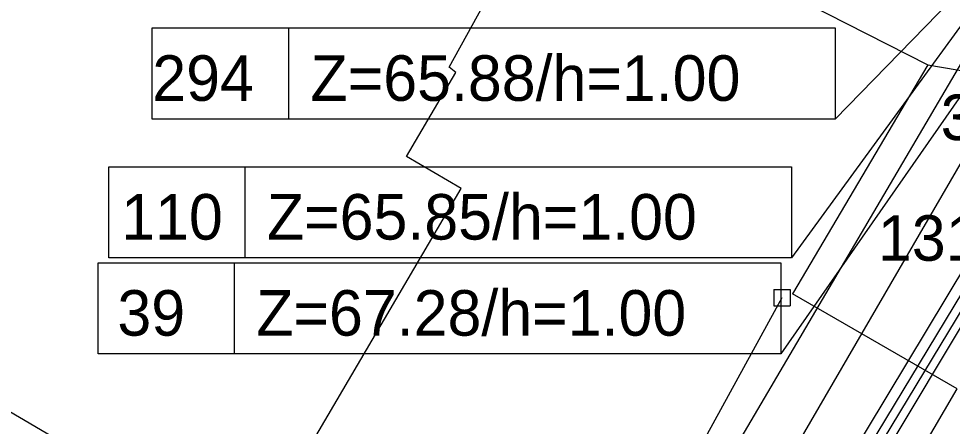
# Model space of a CAD drawing. Extents: x 631631 to 644427, y 6452979 to 6467827.
# Drawn here: x 641550.64 to 641564.99, y 6457943.12 to 6457949.38 of the extents above; entities that cross this region are included whole.
import ezdxf

# ---------------------------------------------------------------- set-up
doc = ezdxf.new("R2010")
doc.units = 0
for name, color, linetype in [('ABIJOONIS', 7, 'Continuous'), ('AED', 7, 'Continuous'), ('HOONE', 7, 'Continuous'), ('KPKAABEL', 7, 'Continuous'), ('MOOTNR', 7, 'Continuous'), ('MOOTPIIR', 7, 'Continuous'), ('PIIR', 7, 'Continuous'), ('SITRASS', 7, 'Continuous'), ('TEE', 7, 'Continuous')]:
    doc.layers.add(name, color=color, linetype=linetype)

msp = doc.modelspace()

# ---------------------------------------------------------------- linework, layer by layer
at = {"layer": 'ABIJOONIS'}
for points in [[(641567.545, 6457952.308), (641563.193, 6457947.841), (641552.693, 6457947.841), (641552.693, 6457949.241), (641563.193, 6457949.241), (641563.193, 6457947.841)], [(641567.666, 6457951.852), (641562.358, 6457944.231), (641551.858, 6457944.231), (641551.858, 6457945.631), (641562.358, 6457945.631), (641562.358, 6457944.231)], [(641567.064, 6457951.943), (641562.522, 6457945.708), (641552.022, 6457945.708), (641552.022, 6457947.108), (641562.522, 6457947.108), (641562.522, 6457945.708)], [(641554.793, 6457947.841), (641554.793, 6457949.241)], [(641554.122, 6457945.708), (641554.122, 6457947.108)], [(641553.958, 6457944.231), (641553.958, 6457945.631)]]:
    msp.add_lwpolyline(points, dxfattribs=at)
at = {"layer": 'AED'}
for p, q in [((641559.52, 6457939.9), (641562.376, 6457945.096)), ((641562.251, 6457945.221), (641562.251, 6457944.971)), ((641562.251, 6457945.221), (641562.501, 6457945.221)), ((641562.501, 6457945.221), (641562.501, 6457944.971)), ((641562.251, 6457944.971), (641562.501, 6457944.971))]:
    msp.add_line(p, q, dxfattribs=at)
at = {"layer": 'HOONE'}
msp.add_lwpolyline([(641546.396, 6457945.752), (641554.166, 6457941.192), (641557.441, 6457946.772), (641556.601, 6457947.265), (641557.36, 6457948.558), (641557.259, 6457948.637), (641558.698, 6457951.252), (641549.273, 6457957.642), (641546.76, 6457953.936)], dxfattribs=at)
at = {"layer": 'KPKAABEL'}
for points in [[(641500.966, 6458014.301), (641506.708, 6458009.341), (641513.747, 6458002.847), (641517.59, 6457998.625), (641519.955, 6457996.028), (641530.099, 6457985.8), (641541.306, 6457975.724), (641552.993, 6457966.068), (641563.783, 6457957.047), (641566.817, 6457953.236), (641567.545, 6457952.308), (641568.213, 6457951.437), (641568.306, 6457950.921), (641567.822, 6457949.571), (641565.667, 6457946.043), (641557.942, 6457933.273), (641550.8, 6457920.36), (641543.87, 6457907.215), (641535.075, 6457892.651), (641530.058, 6457883.752)], [(641500.966, 6458014.301), (641506.708, 6458009.341), (641513.747, 6458002.847), (641517.59, 6457998.625), (641519.955, 6457996.028), (641530.099, 6457985.8), (641541.306, 6457975.724), (641552.993, 6457966.068), (641563.783, 6457957.047), (641566.817, 6457953.236), (641567.545, 6457952.308), (641568.213, 6457951.437), (641568.306, 6457950.921), (641567.822, 6457949.571), (641565.667, 6457946.043), (641557.942, 6457933.273), (641550.8, 6457920.36), (641543.87, 6457907.215), (641535.075, 6457892.651), (641530.058, 6457883.752)], [(641530.2, 6457883.691), (641535.224, 6457892.578), (641544.022, 6457907.142), (641550.941, 6457920.318), (641558.058, 6457933.201), (641565.809, 6457946.013), (641567.054, 6457947.867), (641567.932, 6457949.445), (641568.468, 6457951.034), (641567.803, 6457952.529), (641567.236, 6457953.503), (641563.803, 6457957.243), (641553.087, 6457966.156), (641541.416, 6457975.814), (641530.223, 6457985.971), (641520.12, 6457996.147), (641517.709, 6457998.688), (641513.861, 6458002.91), (641506.822, 6458009.51), (641501.056, 6458014.404)], [(641530.2, 6457883.691), (641535.224, 6457892.578), (641544.022, 6457907.142), (641550.941, 6457920.318), (641558.058, 6457933.201), (641565.809, 6457946.013), (641567.054, 6457947.867), (641567.932, 6457949.445), (641568.468, 6457951.034), (641567.803, 6457952.529), (641567.236, 6457953.503), (641563.803, 6457957.243), (641553.087, 6457966.156), (641541.416, 6457975.814), (641530.223, 6457985.971), (641520.12, 6457996.147), (641517.709, 6457998.688), (641513.861, 6458002.91), (641506.822, 6458009.51), (641501.056, 6458014.404)], [(641500.683, 6458014.249), (641506.606, 6458009.061), (641511.675, 6458004.465), (641512.759, 6458001.99), (641517.499, 6457998.552), (641519.886, 6457995.894), (641524.888, 6457990.794), (641529.974, 6457985.652), (641541.333, 6457975.396), (641552.887, 6457965.984), (641563.674, 6457956.886), (641567.321, 6457952.162), (641568.129, 6457950.728), (641567.669, 6457949.668), (641565.528, 6457946.143), (641557.8, 6457933.307), (641550.641, 6457920.442), (641543.663, 6457907.34), (641534.886, 6457892.749), (641529.835, 6457883.845)], [(641500.683, 6458014.249), (641506.606, 6458009.061), (641511.675, 6458004.465), (641512.759, 6458001.99), (641517.499, 6457998.552), (641519.886, 6457995.894), (641524.888, 6457990.794), (641529.974, 6457985.652), (641541.333, 6457975.396), (641552.887, 6457965.984), (641563.674, 6457956.886), (641567.321, 6457952.162), (641568.129, 6457950.728), (641567.669, 6457949.668), (641565.528, 6457946.143), (641557.8, 6457933.307), (641550.641, 6457920.442), (641543.663, 6457907.34), (641534.886, 6457892.749), (641529.835, 6457883.845)]]:
    msp.add_lwpolyline(points, dxfattribs=at)
at = {"layer": 'MOOTPIIR'}
msp.add_lwpolyline([(641520.521, 6457870.788), (641534.317, 6457894.165), (641566.507, 6457949.54), (641567.045, 6457951.469), (641563.89, 6457955.032), (641561.65, 6457954.319), (641558.8, 6457956.457), (641556.358, 6457956.457), (641554.526, 6457954.726), (641551.574, 6457955.337), (641555.645, 6457958.594), (641558.902, 6457957.882), (641561.549, 6457956.762), (641556.358, 6457961.648), (641538.342, 6457976.711), (641527.553, 6457986.584), (641522.566, 6457982.106), (641521.141, 6457983.531), (641526.128, 6457988.009), (641516.561, 6457998.188), (641511.573, 6458001.648), (641510.861, 6458004.091), (641500.784, 6458013.15)], dxfattribs=at)
at = {"layer": 'PIIR'}
msp.add_lwpolyline([(641566.87, 6457951.66), (641533.09, 6457980.62), (641507.44, 6457959.09), (641480.81, 6457949.08), (641507.79, 6457851.19)], close=True, dxfattribs=at)
at = {"layer": 'SITRASS'}
msp.add_lwpolyline([(641501.165, 6458014.462), (641506.929, 6458009.571), (641513.979, 6458003.093), (641520.148, 6457996.242), (641525.148, 6457991.224), (641530.331, 6457985.969), (641541.55, 6457975.841), (641553.041, 6457966.313), (641564.042, 6457957.149), (641567.345, 6457953.64), (641568.028, 6457952.535), (641568.638, 6457951.05), (641568.132, 6457949.319), (641565.888, 6457945.925), (641558.216, 6457933.126), (641551.085, 6457920.271), (641544.159, 6457907.085), (641535.337, 6457892.507), (641530.324, 6457883.652)], dxfattribs=at)
at = {"layer": 'TEE'}
for points in [[(641564.617, 6457948.672), (641567.684, 6457948.154), (641568.041, 6457948.952), (641568.881, 6457950.816), (641568.774, 6457951.87), (641568.335, 6457953.228), (641562.407, 6457959.072), (641554.973, 6457965.169), (641553.842, 6457962.635)], [(641558.698, 6457951.252), (641559.95, 6457951.051), (641564.617, 6457948.672), (641562.538, 6457945.153)], [(641500.294, 6457851.564), (641502.55, 6457842.54), (641503.24, 6457841.82), (641504.09, 6457841.8), (641506.38, 6457842.7), (641507.31, 6457843.33), (641513.49, 6457852.49), (641532.646, 6457883.608), (641539.511, 6457895.368), (641549.003, 6457915.391), (641555.353, 6457927.089), (641565.068, 6457943.695), (641562.538, 6457945.153)]]:
    msp.add_lwpolyline(points, dxfattribs=at)

# ---------------------------------------------------------------- texts
at = {"layer": 'ABIJOONIS'}
for s, p in [('294', (641552.693, 6457948.121)), ('Z=65.88/h=1.00', (641555.125, 6457948.121)), ('110', (641552.215, 6457945.988)), ('Z=65.85/h=1.00', (641554.455, 6457945.988)), ('Z=67.28/h=1.00', (641554.291, 6457944.511)), ('39', (641552.156, 6457944.511))]:
    msp.add_text(s, height=0.7, dxfattribs=at).set_placement(p)
at = {"layer": 'MOOTNR'}
for s, p in [('3258 ', (641564.814, 6457947.517)), ('1310 ', (641563.849, 6457945.663))]:
    msp.add_text(s, height=0.7, dxfattribs=at).set_placement(p)

doc.saveas('drawing.dxf')
